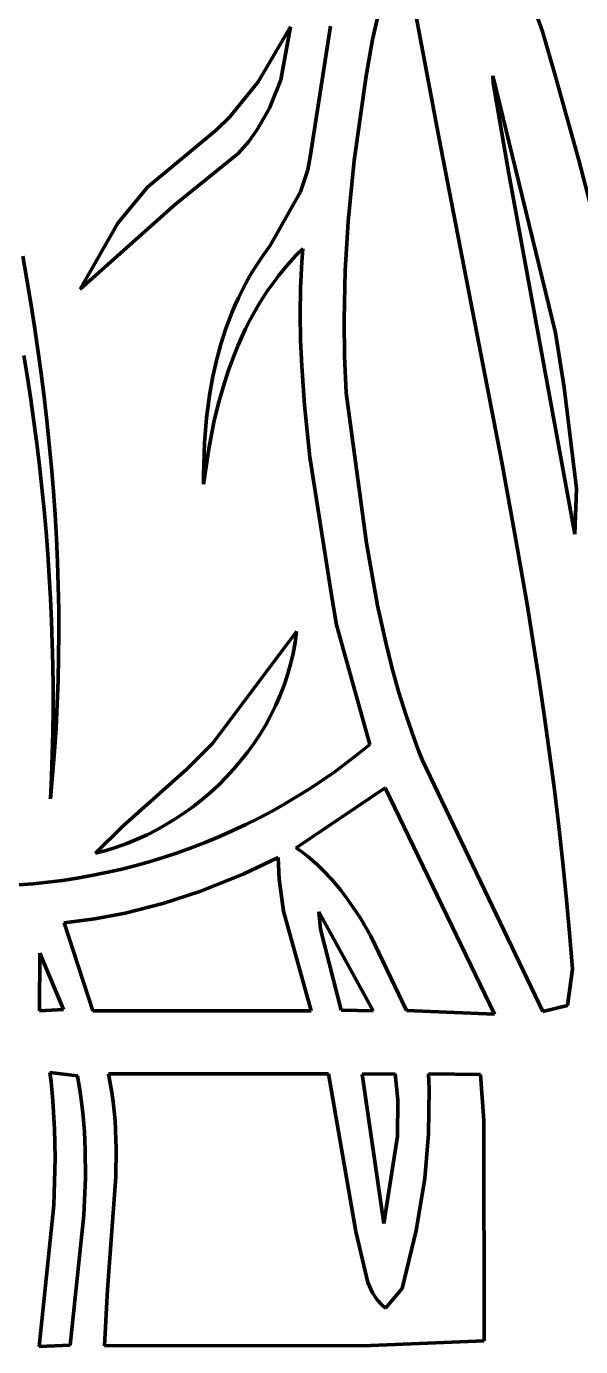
# Model space of a CAD drawing. Header units: millimetres. Extents: x 0 to 17.8, y 0 to 10.
# Drawn here: x 15.608 to 16.416, y 3.51 to 5.436 of the extents above; entities that cross this region are included whole.
import ezdxf

# ---------------------------------------------------------------- set-up
doc = ezdxf.new("R2010")
doc.units = ezdxf.units.MM
doc.layers.add('color#010101ff', color=7, linetype='CONTINUOUS', lineweight=100)
doc.layers.add('color#ffffffff', color=7, linetype='CONTINUOUS', lineweight=100)

msp = doc.modelspace()

# ---------------------------------------------------------------- linework, layer by layer
at = {"layer": 'color#010101ff'}
for p, q in [((16.2862, 5.6382), (16.3608, 5.4282)), ((16.1524, 5.5868), (16.1131, 5.4164)), ((16.2101, 5.2718), (16.1708, 5.4817)), ((15.9463, 5.3548), (15.9935, 5.4351)), ((15.9935, 5.4351), (15.9792, 5.3578)), ((16.0227, 5.2485), (16.0515, 5.4357)), ((16.1131, 5.4164), (16.1038, 5.3637)), ((16.3608, 5.4282), (16.3789, 5.3659)), ((15.9049, 5.3039), (15.9463, 5.3548)), ((15.9792, 5.3578), (15.963, 5.3161)), ((16.1038, 5.3637), (16.0862, 5.2399)), ((16.3795, 4.9885), (16.2885, 5.3633)), ((16.2885, 5.3633), (16.2886, 5.3535)), ((16.2886, 5.3535), (16.3113, 5.2233)), ((16.3789, 5.3659), (16.4138, 5.2403)), ((15.963, 5.3161), (15.946, 5.2869)), ((15.8855, 5.2847), (15.9049, 5.3039)), ((15.7851, 5.2009), (15.8855, 5.2847)), ((15.9427, 5.2823), (15.9325, 5.2677)), ((15.946, 5.2869), (15.9427, 5.2823)), ((15.9325, 5.2677), (15.9171, 5.2502)), ((16.3016, 4.8), (16.2101, 5.2718)), ((15.9171, 5.2502), (15.8258, 5.1762)), ((16.0186, 5.2262), (16.0227, 5.2485)), ((16.0862, 5.2399), (16.0774, 5.1509)), ((16.4138, 5.2403), (16.4302, 5.177)), ((16.0082, 5.1943), (16.0186, 5.2262)), ((16.3113, 5.2233), (16.4077, 4.695)), ((15.7415, 5.1488), (15.7851, 5.2009)), ((15.9637, 5.1162), (16.0082, 5.1943)), ((15.817, 5.1685), (15.6866, 5.0524)), ((15.8258, 5.1762), (15.817, 5.1685)), ((15.6866, 5.0524), (15.7415, 5.1488)), ((16.0774, 5.1509), (16.0731, 5.0796)), ((15.9541, 5.1025), (15.9637, 5.1162)), ((16.0112, 5.1113), (16.0018, 5.1018)), ((16.0098, 5.0922), (16.0112, 5.1113)), ((15.6031, 5.1003), (15.6091, 5.0662)), ((15.9405, 5.0822), (15.9471, 5.0924)), ((15.9471, 5.0924), (15.9541, 5.1025)), ((15.9928, 5.092), (15.9841, 5.082)), ((16.0018, 5.1018), (15.9928, 5.092)), ((16.0081, 5.0541), (16.0098, 5.0922)), ((15.6091, 5.0662), (15.6148, 5.0321)), ((15.9283, 5.0613), (15.9342, 5.0718)), ((15.9342, 5.0718), (15.9405, 5.0822)), ((15.9759, 5.0718), (15.968, 5.0613)), ((15.9841, 5.082), (15.9759, 5.0718)), ((16.0731, 5.0796), (16.0715, 5.0082)), ((15.9174, 5.0397), (15.9227, 5.0505)), ((15.9227, 5.0505), (15.9283, 5.0613)), ((15.9605, 5.0507), (15.9533, 5.0398)), ((15.968, 5.0613), (15.9605, 5.0507)), ((16.0076, 5.016), (16.0081, 5.0541)), ((15.6148, 5.0321), (15.6202, 4.9979)), ((15.9077, 5.0176), (15.9124, 5.0287)), ((15.9124, 5.0287), (15.9174, 5.0397)), ((15.9465, 5.0287), (15.94, 5.0174)), ((15.9533, 5.0398), (15.9465, 5.0287)), ((15.8992, 4.9949), (15.9077, 5.0176)), ((15.94, 5.0174), (15.9338, 5.006)), ((16.0081, 4.9779), (16.0076, 5.016)), ((16.0715, 5.0082), (16.0722, 4.9547)), ((15.6202, 4.9979), (15.6252, 4.9637)), ((15.8918, 4.9719), (15.8992, 4.9949)), ((15.928, 4.9944), (15.9224, 4.9826)), ((15.9338, 5.006), (15.928, 4.9944)), ((16.3925, 4.9091), (16.3795, 4.9885)), ((15.8855, 4.9485), (15.8918, 4.9719)), ((15.9172, 4.9707), (15.9122, 4.9586)), ((15.9224, 4.9826), (15.9172, 4.9707)), ((16.0097, 4.9399), (16.0081, 4.9779)), ((15.61, 4.9237), (15.6048, 4.9557)), ((15.6252, 4.9637), (15.6299, 4.9294)), ((15.9122, 4.9586), (15.9031, 4.9341)), ((16.0722, 4.9547), (16.0746, 4.9011)), ((15.6299, 4.9294), (15.6342, 4.8951)), ((15.8801, 4.9248), (15.8855, 4.9485)), ((15.9031, 4.9341), (15.8951, 4.9092)), ((16.0136, 4.883), (16.0097, 4.9399)), ((15.6149, 4.8916), (15.61, 4.9237)), ((15.8758, 4.9008), (15.8801, 4.9248)), ((15.6194, 4.8594), (15.6149, 4.8916)), ((15.6342, 4.8951), (15.6382, 4.8608)), ((15.8709, 4.8647), (15.8758, 4.9008)), ((15.8951, 4.9092), (15.888, 4.8839)), ((16.0746, 4.9011), (16.104, 4.6817)), ((16.4101, 4.7618), (16.3925, 4.9091)), ((15.888, 4.8839), (15.8818, 4.8584)), ((16.0216, 4.8072), (16.0136, 4.883)), ((15.6236, 4.8273), (15.6194, 4.8594)), ((15.6382, 4.8608), (15.6418, 4.8264)), ((15.8679, 4.8283), (15.8709, 4.8647)), ((15.8818, 4.8584), (15.8742, 4.8197)), ((15.6275, 4.795), (15.6236, 4.8273)), ((15.6418, 4.8264), (15.645, 4.792)), ((15.8665, 4.7799), (15.8679, 4.8283)), ((15.8742, 4.8197), (15.8665, 4.7679)), ((15.6311, 4.7628), (15.6275, 4.795)), ((16.0539, 4.6001), (16.0216, 4.8072)), ((16.3206, 4.695), (16.3016, 4.8)), ((15.645, 4.792), (15.6478, 4.7575)), ((15.8665, 4.7679), (15.8665, 4.7799)), ((15.6343, 4.7305), (15.6311, 4.7628)), ((15.6478, 4.7575), (15.6502, 4.7231)), ((16.4077, 4.695), (16.4101, 4.7618)), ((15.6371, 4.6982), (15.6343, 4.7305)), ((15.6502, 4.7231), (15.6522, 4.6886)), ((15.6397, 4.6658), (15.6371, 4.6982)), ((15.6522, 4.6886), (15.6537, 4.6541)), ((16.104, 4.6817), (16.1203, 4.5909)), ((16.3387, 4.5898), (16.3206, 4.695)), ((15.6418, 4.6334), (15.6397, 4.6658)), ((15.6537, 4.6541), (15.6548, 4.6196)), ((15.6436, 4.601), (15.6418, 4.6334)), ((15.6548, 4.6196), (15.6555, 4.585)), ((15.6451, 4.5686), (15.6436, 4.601)), ((15.6555, 4.585), (15.6557, 4.5505)), ((16.0606, 4.5626), (16.0539, 4.6001)), ((16.1203, 4.5909), (16.1322, 4.5369)), ((16.3473, 4.5371), (16.3387, 4.5898)), ((15.6462, 4.5362), (15.6451, 4.5686)), ((15.6557, 4.5505), (15.6554, 4.516)), ((15.8804, 4.3902), (16.0023, 4.553)), ((16.0023, 4.553), (16.0001, 4.5369)), ((16.1089, 4.3882), (16.0606, 4.5626)), ((15.6469, 4.5038), (15.6462, 4.5362)), ((16.0001, 4.5369), (15.9971, 4.5211)), ((16.1322, 4.5369), (16.1411, 4.5011)), ((16.3555, 4.4844), (16.3473, 4.5371)), ((15.6554, 4.516), (15.6546, 4.4815)), ((15.9971, 4.5211), (15.9935, 4.5054)), ((15.6472, 4.4713), (15.6469, 4.5038)), ((15.9891, 4.49), (15.984, 4.4749)), ((15.9935, 4.5054), (15.9891, 4.49)), ((16.1411, 4.5011), (16.151, 4.4657)), ((15.6472, 4.4389), (15.6472, 4.4713)), ((15.6546, 4.4815), (15.6534, 4.447)), ((15.984, 4.4749), (15.9783, 4.46)), ((16.3633, 4.4316), (16.3555, 4.4844)), ((15.9783, 4.46), (15.9719, 4.4454)), ((16.151, 4.4657), (16.162, 4.4304)), ((15.6468, 4.4064), (15.6472, 4.4389)), ((15.6534, 4.447), (15.6516, 4.4125)), ((15.9649, 4.4311), (15.9573, 4.4171)), ((15.9719, 4.4454), (15.9649, 4.4311)), ((16.162, 4.4304), (16.174, 4.3955)), ((16.3707, 4.3788), (16.3633, 4.4316)), ((15.6516, 4.4125), (15.6494, 4.378)), ((15.9573, 4.4171), (15.9491, 4.4035)), ((15.646, 4.374), (15.6468, 4.4064)), ((15.9491, 4.4035), (15.9404, 4.3902)), ((16.174, 4.3955), (16.1805, 4.3782)), ((15.6448, 4.3415), (15.646, 4.374)), ((15.6494, 4.378), (15.6466, 4.3435)), ((15.8428, 4.3525), (15.8804, 4.3902)), ((15.9311, 4.3773), (15.9212, 4.3647)), ((15.9404, 4.3902), (15.9311, 4.3773)), ((16.0751, 4.3613), (16.0922, 4.3746)), ((16.0922, 4.3746), (16.1089, 4.3882)), ((16.1805, 4.3782), (16.1858, 4.3647)), ((16.3776, 4.3259), (16.3707, 4.3788)), ((15.749, 4.2692), (15.8428, 4.3525)), ((15.9109, 4.3526), (15.9001, 4.3409)), ((15.9212, 4.3647), (15.9109, 4.3526)), ((16.0578, 4.3485), (16.0751, 4.3613)), ((16.1858, 4.3647), (16.3614, 3.9989)), ((15.6466, 4.3435), (15.6433, 4.3091)), ((15.6433, 4.3091), (15.6448, 4.3415)), ((15.9001, 4.3409), (15.8888, 4.3296)), ((16.0221, 4.3242), (16.0401, 4.3361)), ((16.0401, 4.3361), (16.0578, 4.3485)), ((15.8771, 4.3187), (15.8649, 4.3083)), ((15.8888, 4.3296), (15.8771, 4.3187)), ((16.1315, 4.325), (16.0019, 4.2376)), ((16.0038, 4.3127), (16.0221, 4.3242)), ((16.2906, 3.9947), (16.1315, 4.325)), ((16.3841, 4.2729), (16.3776, 4.3259)), ((15.8524, 4.2984), (15.8395, 4.289)), ((15.8649, 4.3083), (15.8524, 4.2984)), ((15.9665, 4.2911), (15.9853, 4.3017)), ((15.9853, 4.3017), (16.0038, 4.3127)), ((15.8262, 4.2801), (15.8125, 4.2718)), ((15.8395, 4.289), (15.8262, 4.2801)), ((15.9281, 4.2713), (15.9474, 4.281)), ((15.9474, 4.281), (15.9665, 4.2911)), ((15.7092, 4.2295), (15.749, 4.2692)), ((15.7843, 4.2567), (15.7698, 4.25)), ((15.7986, 4.264), (15.7843, 4.2567)), ((15.8125, 4.2718), (15.7986, 4.264)), ((15.8889, 4.2534), (15.9086, 4.2622)), ((15.9086, 4.2622), (15.9281, 4.2713)), ((16.3901, 4.2199), (16.3841, 4.2729)), ((15.7399, 4.2385), (15.7246, 4.2337)), ((15.755, 4.244), (15.7399, 4.2385)), ((15.7698, 4.25), (15.755, 4.244)), ((15.8285, 4.2302), (15.8488, 4.2375)), ((15.8488, 4.2375), (15.8689, 4.2452)), ((15.8689, 4.2452), (15.8889, 4.2534)), ((16.0019, 4.2376), (16.0101, 4.2317)), ((15.7246, 4.2337), (15.7092, 4.2295)), ((15.7666, 4.2114), (15.7874, 4.2171)), ((15.7874, 4.2171), (15.808, 4.2234)), ((15.808, 4.2234), (15.8285, 4.2302)), ((15.9753, 4.2236), (15.9244, 4.199)), ((15.9767, 4.192), (15.9753, 4.2236)), ((16.0101, 4.2317), (16.018, 4.2255)), ((16.018, 4.2255), (16.0256, 4.2191)), ((16.0256, 4.2191), (16.033, 4.2125)), ((16.3955, 4.1668), (16.3901, 4.2199)), ((15.7035, 4.197), (15.7247, 4.2013)), ((15.7247, 4.2013), (15.7457, 4.2061)), ((15.7457, 4.2061), (15.7666, 4.2114)), ((15.9244, 4.199), (15.8613, 4.1736)), ((16.033, 4.2125), (16.0402, 4.2056)), ((16.0402, 4.2056), (16.0538, 4.1911)), ((15.5966, 4.1835), (15.6181, 4.1852)), ((15.6181, 4.1852), (15.6396, 4.1873)), ((15.6396, 4.1873), (15.661, 4.19)), ((15.661, 4.19), (15.6823, 4.1933)), ((15.6823, 4.1933), (15.7035, 4.197)), ((15.9833, 4.1451), (15.9767, 4.192)), ((16.0538, 4.1911), (16.0666, 4.1758)), ((15.8613, 4.1736), (15.8075, 4.1562)), ((16.0666, 4.1758), (16.0786, 4.1599)), ((16.0786, 4.1599), (16.0953, 4.1349)), ((16.4003, 4.1135), (16.3955, 4.1668)), ((15.7526, 4.1422), (15.7082, 4.1338)), ((15.8075, 4.1562), (15.7526, 4.1422)), ((16.0236, 4), (15.9833, 4.1451)), ((16.1141, 3.9998), (16.0346, 4.1443)), ((16.0346, 4.1443), (16.0369, 4.119)), ((15.7082, 4.1338), (15.6633, 4.1279)), ((15.6633, 4.1279), (15.7053, 4)), ((16.0953, 4.1349), (16.1106, 4.1088)), ((16.0369, 4.119), (16.0675, 4.0009)), ((16.1106, 4.1088), (16.1625, 4.0001)), ((16.4045, 4.0603), (16.4003, 4.1135)), ((15.6278, 4.0841), (15.6274, 3.9996)), ((15.6627, 4.0018), (15.6278, 4.0841)), ((16.3974, 4.0075), (16.4045, 4.0603)), ((16.3614, 3.9989), (16.3974, 4.0075)), ((15.6274, 3.9996), (15.6627, 4.0018)), ((15.7053, 4), (16.0236, 4)), ((16.0675, 4.0009), (16.1141, 3.9998)), ((16.1625, 4.0001), (16.2906, 3.9947)), ((15.6426, 3.9099), (15.6443, 3.8961)), ((15.6827, 3.9049), (15.6426, 3.9099)), ((15.6443, 3.8961), (15.647, 3.8684)), ((15.6873, 3.878), (15.6827, 3.9049)), ((16.0489, 3.9078), (15.728, 3.9077)), ((15.728, 3.9077), (15.7307, 3.8941)), ((15.7307, 3.8941), (15.733, 3.8805)), ((16.0884, 3.678), (16.0489, 3.9078)), ((16.1462, 3.9079), (16.0979, 3.9073)), ((16.0979, 3.9073), (16.1295, 3.6896)), ((16.1498, 3.87), (16.1462, 3.9079)), ((16.2703, 3.9067), (16.1948, 3.9079)), ((16.1948, 3.9079), (16.1956, 3.886)), ((16.275, 3.84), (16.2703, 3.9067)), ((15.6906, 3.851), (15.6873, 3.878)), ((15.733, 3.8805), (15.7348, 3.8669)), ((16.1956, 3.886), (16.1947, 3.8205)), ((15.647, 3.8684), (15.6496, 3.827)), ((15.7348, 3.8669), (15.7364, 3.8532)), ((15.7364, 3.8532), (15.7376, 3.8396)), ((16.1492, 3.817), (16.1498, 3.87)), ((15.6929, 3.824), (15.6906, 3.851)), ((15.7376, 3.8396), (15.7385, 3.8259)), ((16.2757, 3.5182), (16.275, 3.84)), ((15.6496, 3.827), (15.6503, 3.7855)), ((15.6941, 3.7968), (15.6929, 3.824)), ((15.7385, 3.8259), (15.7394, 3.7986)), ((16.1295, 3.6896), (16.1492, 3.817)), ((16.1947, 3.8205), (16.189, 3.7552)), ((15.6944, 3.7561), (15.6941, 3.7968)), ((15.7394, 3.7986), (15.739, 3.7576)), ((15.6503, 3.7855), (15.6484, 3.7164)), ((15.6923, 3.7016), (15.6944, 3.7561)), ((15.739, 3.7576), (15.7267, 3.5932)), ((16.189, 3.7552), (16.1768, 3.6796)), ((15.6484, 3.7164), (15.627, 3.51)), ((15.6722, 3.5119), (15.6923, 3.7016)), ((16.1059, 3.6037), (16.0884, 3.678)), ((16.1768, 3.6796), (16.156, 3.5947)), ((16.1128, 3.5886), (16.1059, 3.6037)), ((15.7267, 3.5932), (15.7221, 3.5111)), ((16.1198, 3.5782), (16.1128, 3.5886)), ((16.156, 3.5947), (16.132, 3.5661)), ((16.1255, 3.5719), (16.1198, 3.5782)), ((16.132, 3.5661), (16.1255, 3.5719)), ((15.627, 3.51), (15.6722, 3.5119)), ((15.7221, 3.5111), (16.1106, 3.5115)), ((16.1106, 3.5115), (16.2757, 3.5182))]:
    msp.add_line(p, q, dxfattribs=at)
at = {"layer": 'color#ffffffff'}
for p, q in [((16.3608, 5.4282), (16.2862, 5.6382)), ((16.1131, 5.4164), (16.1524, 5.5868)), ((16.1708, 5.4817), (16.2101, 5.2718)), ((15.9935, 5.4351), (15.9463, 5.3548)), ((15.9792, 5.3578), (15.9935, 5.4351)), ((16.0515, 5.4357), (16.0227, 5.2485)), ((16.1038, 5.3637), (16.1131, 5.4164)), ((16.3789, 5.3659), (16.3608, 5.4282)), ((15.9463, 5.3548), (15.9049, 5.3039)), ((15.963, 5.3161), (15.9792, 5.3578)), ((16.0862, 5.2399), (16.1038, 5.3637)), ((16.2886, 5.3535), (16.2885, 5.3633)), ((16.2885, 5.3633), (16.3795, 4.9885)), ((16.3113, 5.2233), (16.2886, 5.3535)), ((16.4138, 5.2403), (16.3789, 5.3659)), ((15.946, 5.2869), (15.963, 5.3161)), ((15.9049, 5.3039), (15.8855, 5.2847)), ((15.8855, 5.2847), (15.7851, 5.2009)), ((15.9325, 5.2677), (15.9427, 5.2823)), ((15.9427, 5.2823), (15.946, 5.2869)), ((15.9171, 5.2502), (15.9325, 5.2677)), ((16.2101, 5.2718), (16.3016, 4.8)), ((15.8258, 5.1762), (15.9171, 5.2502)), ((16.0227, 5.2485), (16.0186, 5.2262)), ((16.0774, 5.1509), (16.0862, 5.2399)), ((16.4302, 5.177), (16.4138, 5.2403)), ((16.0186, 5.2262), (16.0082, 5.1943)), ((16.4077, 4.695), (16.3113, 5.2233)), ((15.7851, 5.2009), (15.7415, 5.1488)), ((16.0082, 5.1943), (15.9637, 5.1162)), ((15.6866, 5.0524), (15.817, 5.1685)), ((15.817, 5.1685), (15.8258, 5.1762)), ((15.7415, 5.1488), (15.6866, 5.0524)), ((16.0731, 5.0796), (16.0774, 5.1509)), ((15.9637, 5.1162), (15.9541, 5.1025)), ((16.0018, 5.1018), (16.0112, 5.1113)), ((16.0112, 5.1113), (16.0098, 5.0922)), ((15.6091, 5.0662), (15.6031, 5.1003)), ((15.9471, 5.0924), (15.9405, 5.0822)), ((15.9541, 5.1025), (15.9471, 5.0924)), ((15.9841, 5.082), (15.9928, 5.092)), ((15.9928, 5.092), (16.0018, 5.1018)), ((16.0098, 5.0922), (16.0081, 5.0541)), ((15.6148, 5.0321), (15.6091, 5.0662)), ((15.9342, 5.0718), (15.9283, 5.0613)), ((15.9405, 5.0822), (15.9342, 5.0718)), ((15.968, 5.0613), (15.9759, 5.0718)), ((15.9759, 5.0718), (15.9841, 5.082)), ((16.0715, 5.0082), (16.0731, 5.0796)), ((15.9227, 5.0505), (15.9174, 5.0397)), ((15.9283, 5.0613), (15.9227, 5.0505)), ((15.9533, 5.0398), (15.9605, 5.0507)), ((15.9605, 5.0507), (15.968, 5.0613)), ((16.0081, 5.0541), (16.0076, 5.016)), ((15.6202, 4.9979), (15.6148, 5.0321)), ((15.9124, 5.0287), (15.9077, 5.0176)), ((15.9174, 5.0397), (15.9124, 5.0287)), ((15.94, 5.0174), (15.9465, 5.0287)), ((15.9465, 5.0287), (15.9533, 5.0398)), ((15.9077, 5.0176), (15.8992, 4.9949)), ((15.9338, 5.006), (15.94, 5.0174)), ((16.0076, 5.016), (16.0081, 4.9779)), ((16.0722, 4.9547), (16.0715, 5.0082)), ((15.6252, 4.9637), (15.6202, 4.9979)), ((15.8992, 4.9949), (15.8918, 4.9719)), ((15.9224, 4.9826), (15.928, 4.9944)), ((15.928, 4.9944), (15.9338, 5.006)), ((16.3795, 4.9885), (16.3925, 4.9091)), ((15.8918, 4.9719), (15.8855, 4.9485)), ((15.9122, 4.9586), (15.9172, 4.9707)), ((15.9172, 4.9707), (15.9224, 4.9826)), ((16.0081, 4.9779), (16.0097, 4.9399)), ((15.6048, 4.9557), (15.61, 4.9237)), ((15.6299, 4.9294), (15.6252, 4.9637)), ((15.9031, 4.9341), (15.9122, 4.9586)), ((16.0746, 4.9011), (16.0722, 4.9547)), ((15.6342, 4.8951), (15.6299, 4.9294)), ((15.8855, 4.9485), (15.8801, 4.9248)), ((15.8951, 4.9092), (15.9031, 4.9341)), ((16.0097, 4.9399), (16.0136, 4.883)), ((15.61, 4.9237), (15.6149, 4.8916)), ((15.8801, 4.9248), (15.8758, 4.9008)), ((15.6149, 4.8916), (15.6194, 4.8594)), ((15.6382, 4.8608), (15.6342, 4.8951)), ((15.8758, 4.9008), (15.8709, 4.8647)), ((15.888, 4.8839), (15.8951, 4.9092)), ((16.104, 4.6817), (16.0746, 4.9011)), ((16.3925, 4.9091), (16.4101, 4.7618)), ((15.8818, 4.8584), (15.888, 4.8839)), ((16.0136, 4.883), (16.0216, 4.8072)), ((15.6194, 4.8594), (15.6236, 4.8273)), ((15.6418, 4.8264), (15.6382, 4.8608)), ((15.8709, 4.8647), (15.8679, 4.8283)), ((15.8742, 4.8197), (15.8818, 4.8584)), ((15.6236, 4.8273), (15.6275, 4.795)), ((15.645, 4.792), (15.6418, 4.8264)), ((15.8679, 4.8283), (15.8665, 4.7799)), ((15.8665, 4.7679), (15.8742, 4.8197)), ((15.6275, 4.795), (15.6311, 4.7628)), ((16.0216, 4.8072), (16.0539, 4.6001)), ((16.3016, 4.8), (16.3206, 4.695)), ((15.6478, 4.7575), (15.645, 4.792)), ((15.8665, 4.7799), (15.8665, 4.7679)), ((15.6311, 4.7628), (15.6343, 4.7305)), ((15.6502, 4.7231), (15.6478, 4.7575)), ((16.4101, 4.7618), (16.4077, 4.695)), ((15.6343, 4.7305), (15.6371, 4.6982)), ((15.6522, 4.6886), (15.6502, 4.7231)), ((15.6371, 4.6982), (15.6397, 4.6658)), ((15.6537, 4.6541), (15.6522, 4.6886)), ((16.1203, 4.5909), (16.104, 4.6817)), ((16.3206, 4.695), (16.3387, 4.5898)), ((15.6397, 4.6658), (15.6418, 4.6334)), ((15.6548, 4.6196), (15.6537, 4.6541)), ((15.6418, 4.6334), (15.6436, 4.601)), ((15.6555, 4.585), (15.6548, 4.6196)), ((15.6436, 4.601), (15.6451, 4.5686)), ((15.6557, 4.5505), (15.6555, 4.585)), ((16.0539, 4.6001), (16.0606, 4.5626)), ((16.1322, 4.5369), (16.1203, 4.5909)), ((16.3387, 4.5898), (16.3473, 4.5371)), ((15.6451, 4.5686), (15.6462, 4.5362)), ((15.6554, 4.516), (15.6557, 4.5505)), ((16.0023, 4.553), (15.8804, 4.3902)), ((16.0001, 4.5369), (16.0023, 4.553)), ((16.0606, 4.5626), (16.1089, 4.3882)), ((15.6462, 4.5362), (15.6469, 4.5038)), ((15.9971, 4.5211), (16.0001, 4.5369)), ((16.1411, 4.5011), (16.1322, 4.5369)), ((16.3473, 4.5371), (16.3555, 4.4844)), ((15.6546, 4.4815), (15.6554, 4.516)), ((15.9935, 4.5054), (15.9971, 4.5211)), ((15.6469, 4.5038), (15.6472, 4.4713)), ((15.984, 4.4749), (15.9891, 4.49)), ((15.9891, 4.49), (15.9935, 4.5054)), ((16.151, 4.4657), (16.1411, 4.5011)), ((15.6472, 4.4713), (15.6472, 4.4389)), ((15.6534, 4.447), (15.6546, 4.4815)), ((15.9783, 4.46), (15.984, 4.4749)), ((16.3555, 4.4844), (16.3633, 4.4316)), ((15.9719, 4.4454), (15.9783, 4.46)), ((16.162, 4.4304), (16.151, 4.4657)), ((15.6472, 4.4389), (15.6468, 4.4064)), ((15.6516, 4.4125), (15.6534, 4.447)), ((15.9573, 4.4171), (15.9649, 4.4311)), ((15.9649, 4.4311), (15.9719, 4.4454)), ((16.174, 4.3955), (16.162, 4.4304)), ((16.3633, 4.4316), (16.3707, 4.3788)), ((15.6494, 4.378), (15.6516, 4.4125)), ((15.9491, 4.4035), (15.9573, 4.4171)), ((15.6468, 4.4064), (15.646, 4.374)), ((15.9404, 4.3902), (15.9491, 4.4035)), ((16.1805, 4.3782), (16.174, 4.3955)), ((15.646, 4.374), (15.6448, 4.3415)), ((15.6466, 4.3435), (15.6494, 4.378)), ((15.8804, 4.3902), (15.8428, 4.3525)), ((15.9212, 4.3647), (15.9311, 4.3773)), ((15.9311, 4.3773), (15.9404, 4.3902)), ((16.0922, 4.3746), (16.0751, 4.3613)), ((16.1089, 4.3882), (16.0922, 4.3746)), ((16.1858, 4.3647), (16.1805, 4.3782)), ((16.3707, 4.3788), (16.3776, 4.3259)), ((15.8428, 4.3525), (15.749, 4.2692)), ((15.9001, 4.3409), (15.9109, 4.3526)), ((15.9109, 4.3526), (15.9212, 4.3647)), ((16.0751, 4.3613), (16.0578, 4.3485)), ((16.3614, 3.9989), (16.1858, 4.3647)), ((15.6433, 4.3091), (15.6466, 4.3435)), ((15.6448, 4.3415), (15.6433, 4.3091)), ((15.8888, 4.3296), (15.9001, 4.3409)), ((16.0401, 4.3361), (16.0221, 4.3242)), ((16.0578, 4.3485), (16.0401, 4.3361)), ((15.8649, 4.3083), (15.8771, 4.3187)), ((15.8771, 4.3187), (15.8888, 4.3296)), ((16.0019, 4.2376), (16.1315, 4.325)), ((16.0221, 4.3242), (16.0038, 4.3127)), ((16.1315, 4.325), (16.2906, 3.9947)), ((16.3776, 4.3259), (16.3841, 4.2729)), ((15.8395, 4.289), (15.8524, 4.2984)), ((15.8524, 4.2984), (15.8649, 4.3083)), ((15.9853, 4.3017), (15.9665, 4.2911)), ((16.0038, 4.3127), (15.9853, 4.3017)), ((15.8125, 4.2718), (15.8262, 4.2801)), ((15.8262, 4.2801), (15.8395, 4.289)), ((15.9474, 4.281), (15.9281, 4.2713)), ((15.9665, 4.2911), (15.9474, 4.281)), ((15.749, 4.2692), (15.7092, 4.2295)), ((15.7698, 4.25), (15.7843, 4.2567)), ((15.7843, 4.2567), (15.7986, 4.264)), ((15.7986, 4.264), (15.8125, 4.2718)), ((15.9086, 4.2622), (15.8889, 4.2534)), ((15.9281, 4.2713), (15.9086, 4.2622)), ((16.3841, 4.2729), (16.3901, 4.2199)), ((15.7246, 4.2337), (15.7399, 4.2385)), ((15.7399, 4.2385), (15.755, 4.244)), ((15.755, 4.244), (15.7698, 4.25)), ((15.8488, 4.2375), (15.8285, 4.2302)), ((15.8689, 4.2452), (15.8488, 4.2375)), ((15.8889, 4.2534), (15.8689, 4.2452)), ((16.0101, 4.2317), (16.0019, 4.2376)), ((15.7092, 4.2295), (15.7246, 4.2337)), ((15.7874, 4.2171), (15.7666, 4.2114)), ((15.808, 4.2234), (15.7874, 4.2171)), ((15.8285, 4.2302), (15.808, 4.2234)), ((15.9244, 4.199), (15.9753, 4.2236)), ((15.9753, 4.2236), (15.9767, 4.192)), ((16.018, 4.2255), (16.0101, 4.2317)), ((16.0256, 4.2191), (16.018, 4.2255)), ((16.033, 4.2125), (16.0256, 4.2191)), ((16.3901, 4.2199), (16.3955, 4.1668)), ((15.7247, 4.2013), (15.7035, 4.197)), ((15.7457, 4.2061), (15.7247, 4.2013)), ((15.7666, 4.2114), (15.7457, 4.2061)), ((15.8613, 4.1736), (15.9244, 4.199)), ((16.0402, 4.2056), (16.033, 4.2125)), ((16.0538, 4.1911), (16.0402, 4.2056)), ((15.6181, 4.1852), (15.5966, 4.1835)), ((15.6396, 4.1873), (15.6181, 4.1852)), ((15.661, 4.19), (15.6396, 4.1873)), ((15.6823, 4.1933), (15.661, 4.19)), ((15.7035, 4.197), (15.6823, 4.1933)), ((15.9767, 4.192), (15.9833, 4.1451)), ((16.0666, 4.1758), (16.0538, 4.1911)), ((15.8075, 4.1562), (15.8613, 4.1736)), ((16.0786, 4.1599), (16.0666, 4.1758)), ((16.0953, 4.1349), (16.0786, 4.1599)), ((16.3955, 4.1668), (16.4003, 4.1135)), ((15.7082, 4.1338), (15.7526, 4.1422)), ((15.7526, 4.1422), (15.8075, 4.1562)), ((15.9833, 4.1451), (16.0236, 4)), ((16.0369, 4.119), (16.0346, 4.1443)), ((16.0346, 4.1443), (16.1141, 3.9998)), ((15.6633, 4.1279), (15.7082, 4.1338)), ((15.7053, 4), (15.6633, 4.1279)), ((16.1106, 4.1088), (16.0953, 4.1349)), ((16.0675, 4.0009), (16.0369, 4.119)), ((16.1625, 4.0001), (16.1106, 4.1088)), ((16.4003, 4.1135), (16.4045, 4.0603)), ((15.6274, 3.9996), (15.6278, 4.0841)), ((15.6278, 4.0841), (15.6627, 4.0018)), ((16.4045, 4.0603), (16.3974, 4.0075)), ((16.3974, 4.0075), (16.3614, 3.9989)), ((15.6627, 4.0018), (15.6274, 3.9996)), ((16.0236, 4), (15.7053, 4)), ((16.1141, 3.9998), (16.0675, 4.0009)), ((16.2906, 3.9947), (16.1625, 4.0001)), ((15.6426, 3.9099), (15.6827, 3.9049)), ((15.6443, 3.8961), (15.6426, 3.9099)), ((15.647, 3.8684), (15.6443, 3.8961)), ((15.6827, 3.9049), (15.6873, 3.878)), ((15.728, 3.9077), (16.0489, 3.9078)), ((15.7307, 3.8941), (15.728, 3.9077)), ((15.733, 3.8805), (15.7307, 3.8941)), ((16.0489, 3.9078), (16.0884, 3.678)), ((16.0979, 3.9073), (16.1462, 3.9079)), ((16.1295, 3.6896), (16.0979, 3.9073)), ((16.1462, 3.9079), (16.1498, 3.87)), ((16.1956, 3.886), (16.1948, 3.9079)), ((16.1948, 3.9079), (16.2703, 3.9067)), ((16.2703, 3.9067), (16.275, 3.84)), ((15.6873, 3.878), (15.6906, 3.851)), ((15.7348, 3.8669), (15.733, 3.8805)), ((16.1947, 3.8205), (16.1956, 3.886)), ((15.6496, 3.827), (15.647, 3.8684)), ((15.7364, 3.8532), (15.7348, 3.8669)), ((15.7376, 3.8396), (15.7364, 3.8532)), ((16.1498, 3.87), (16.1492, 3.817)), ((15.6906, 3.851), (15.6929, 3.824)), ((15.7385, 3.8259), (15.7376, 3.8396)), ((16.275, 3.84), (16.2757, 3.5182)), ((15.6503, 3.7855), (15.6496, 3.827)), ((15.6929, 3.824), (15.6941, 3.7968)), ((15.7394, 3.7986), (15.7385, 3.8259)), ((16.1492, 3.817), (16.1295, 3.6896)), ((16.189, 3.7552), (16.1947, 3.8205)), ((15.6941, 3.7968), (15.6944, 3.7561)), ((15.739, 3.7576), (15.7394, 3.7986)), ((15.6484, 3.7164), (15.6503, 3.7855)), ((15.6944, 3.7561), (15.6923, 3.7016)), ((15.7267, 3.5932), (15.739, 3.7576)), ((16.1768, 3.6796), (16.189, 3.7552)), ((15.627, 3.51), (15.6484, 3.7164)), ((15.6923, 3.7016), (15.6722, 3.5119)), ((16.0884, 3.678), (16.1059, 3.6037)), ((16.156, 3.5947), (16.1768, 3.6796)), ((16.1059, 3.6037), (16.1128, 3.5886)), ((15.7221, 3.5111), (15.7267, 3.5932)), ((16.1128, 3.5886), (16.1198, 3.5782)), ((16.132, 3.5661), (16.156, 3.5947)), ((16.1198, 3.5782), (16.1255, 3.5719)), ((16.1255, 3.5719), (16.132, 3.5661)), ((15.6722, 3.5119), (15.627, 3.51)), ((16.1106, 3.5115), (15.7221, 3.5111)), ((16.2757, 3.5182), (16.1106, 3.5115))]:
    msp.add_line(p, q, dxfattribs=at)

doc.saveas('drawing.dxf')
